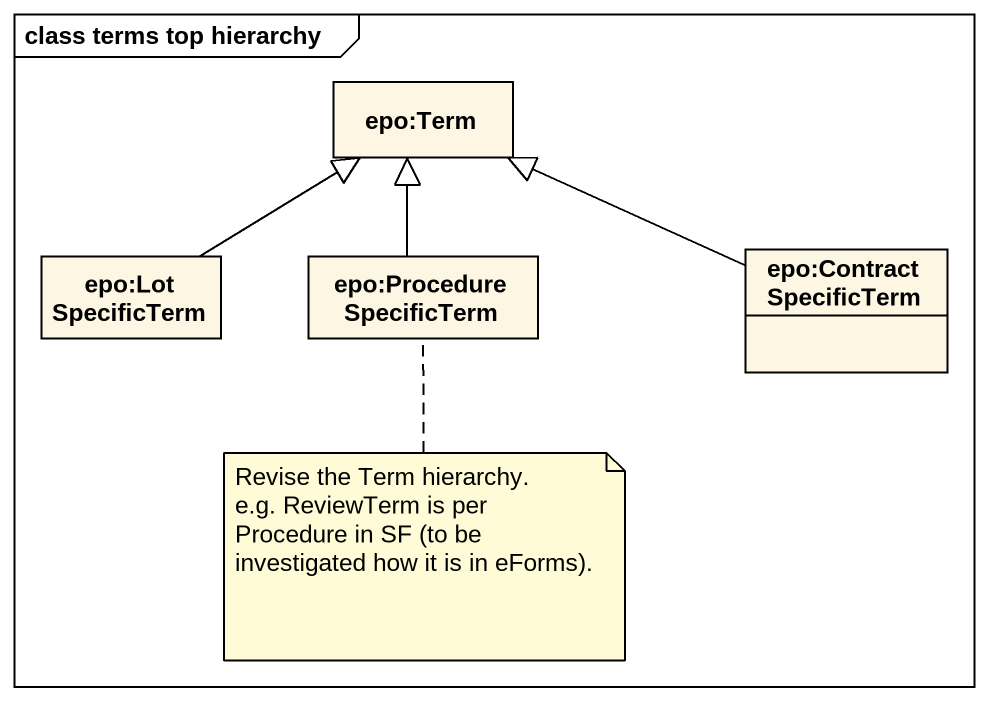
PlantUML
@startuml
mainframe class terms top hierarchy
hide circle
hide empty members
class "epo:Term" as epo_Term
class "epo:LotSpecificTerm" as epo_LotSpecificTerm
class "epo:ProcedureSpecificTerm" as epo_ProcedureSpecificTerm
class "epo:ContractSpecificTerm" as epo_ContractSpecificTerm
epo_LotSpecificTerm -up-|> epo_Term
epo_ProcedureSpecificTerm -up-|> epo_Term
epo_ContractSpecificTerm -left-|> epo_Term
note bottom of epo_ProcedureSpecificTerm
  Revise the Term hierarchy.
  e.g. ReviewTerm is per Procedure in SF (to be investigated how it is in eForms).
end note
@enduml
